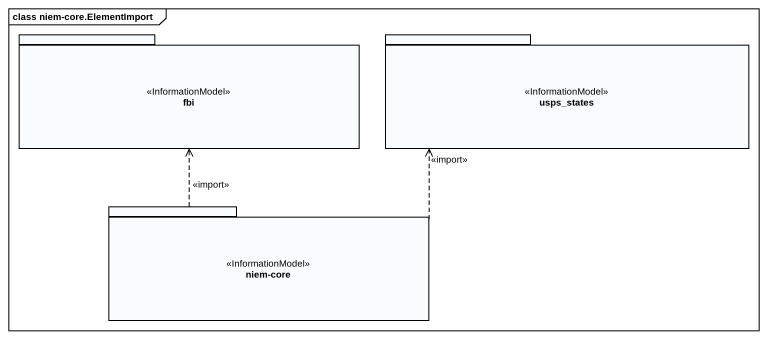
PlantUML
@startuml
mainframe class niem-core.ElementImport
package fbi <<InformationModel>> {
}
package usps_states <<InformationModel>> {
}
package "niem-core" as niem_core <<InformationModel>> {
}
niem_core .up.> fbi : <<import>>
niem_core .right.> usps_states : <<import>>
@enduml
